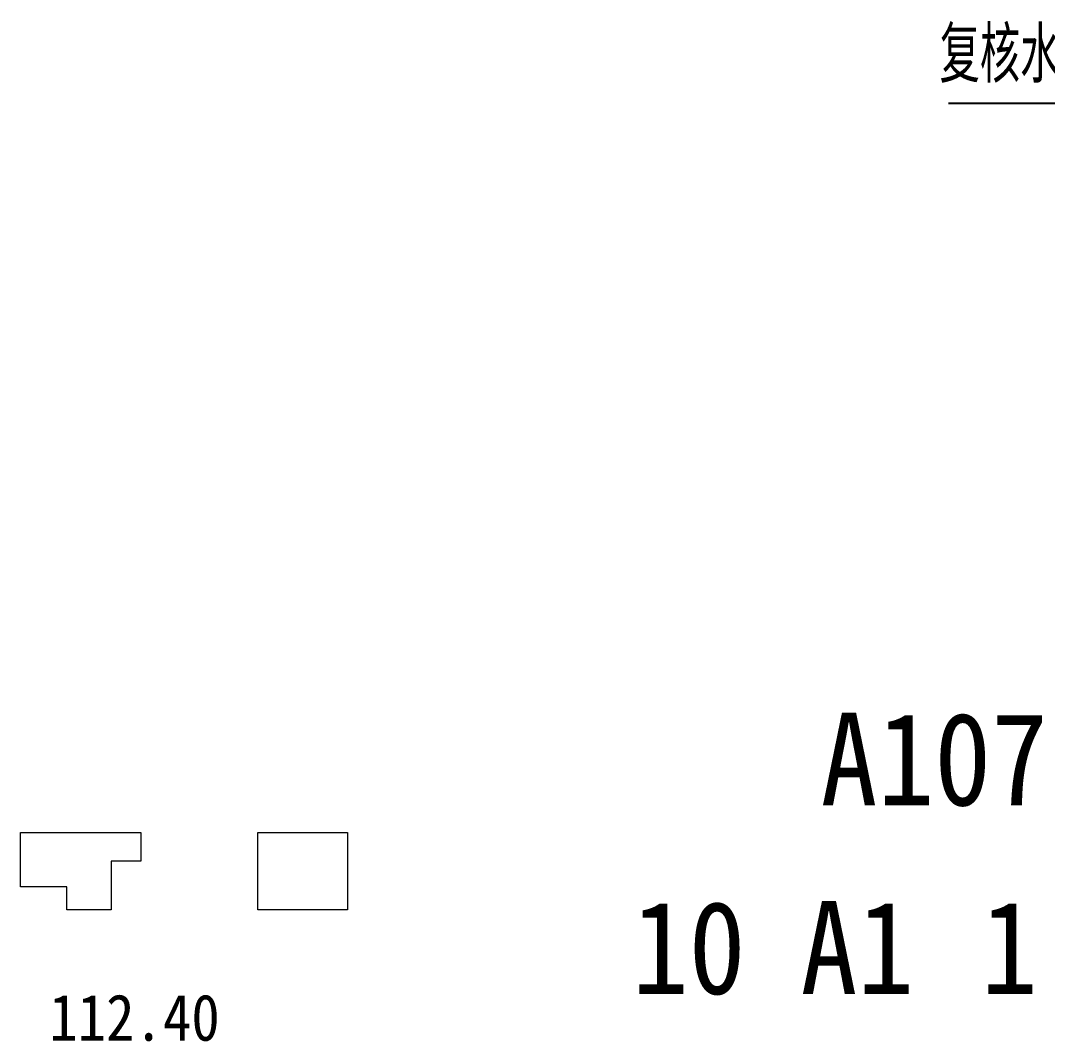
# Model space of a CAD drawing. Extents: x 1738711 to 2346805, y 1189731 to 2516152.
# Drawn here: x 1766015 to 1859022, y 2186517 to 2279023 of the extents above; entities that cross this region are included whole.
import ezdxf

# ---------------------------------------------------------------- set-up
doc = ezdxf.new("R2010")
doc.units = 0
doc.header["$LTSCALE"] = 1000
doc.header["$MEASUREMENT"] = 0
doc.layers.add('HZ', color=7, linetype='Continuous')
doc.layers.add('修改位置', color=6, linetype='Continuous')
doc.layers.add('面积线', color=6, linetype='Continuous', lineweight=15)
doc.styles.add('_TCH_DIM', font='SIMPLEX', dxfattribs={"bigfont": 'GBCBIG'})
doc.styles.add('黑体', font='simhei_0.ttf', dxfattribs={"width": 0.9})

msp = doc.modelspace()

# ---------------------------------------------------------------- linework, layer by layer
at = {"layer": '修改位置', "ltscale": 0.5}
msp.add_lwpolyline([(1850065.1, 2271529.1), (1903315.8, 2271529.1), (1934646.6, 2224964.5)], dxfattribs=at)
at = {"layer": '面积线'}
for points in [[(1766014.5, 2205459.1), (1776914.5, 2205459.1), (1776914.5, 2202859.1), (1774214.5, 2202859.1), (1774214.5, 2198459.1), (1770214.5, 2198459.1), (1770214.5, 2200534.1), (1766014.5, 2200534.1)], [(1787514.5, 2205459.1), (1795514.5, 2205459.1), (1795614.5, 2205459.1), (1795614.5, 2198459.1), (1787514.5, 2198459.1)]]:
    msp.add_lwpolyline(points, close=True, dxfattribs=at)

# ---------------------------------------------------------------- texts
at = {"layer": 'HZ', "color": 40, "style": '黑体', "width": 0.9}
for s, height, p in [('A107', 8411.81, (1838474.2, 2207907.3)), ('10', 8411.81, (1821379.5, 2190818.7)), ('A1', 8411.81, (1836658.6, 2190818.7)), ('1:150', 8411.81, (1852990.7, 2190818.7)), ('112.40', 4205.91, (1768608.5, 2186585.7))]:
    msp.add_text(s, height=height, dxfattribs=at).set_placement(p)
at = {"layer": '修改位置', "style": '_TCH_DIM'}
msp.add_text('复核水落管位置，不应与雨棚重合', height=5063.83, dxfattribs=at).set_placement((1849252.9, 2273383.8))

doc.saveas('drawing.dxf')
